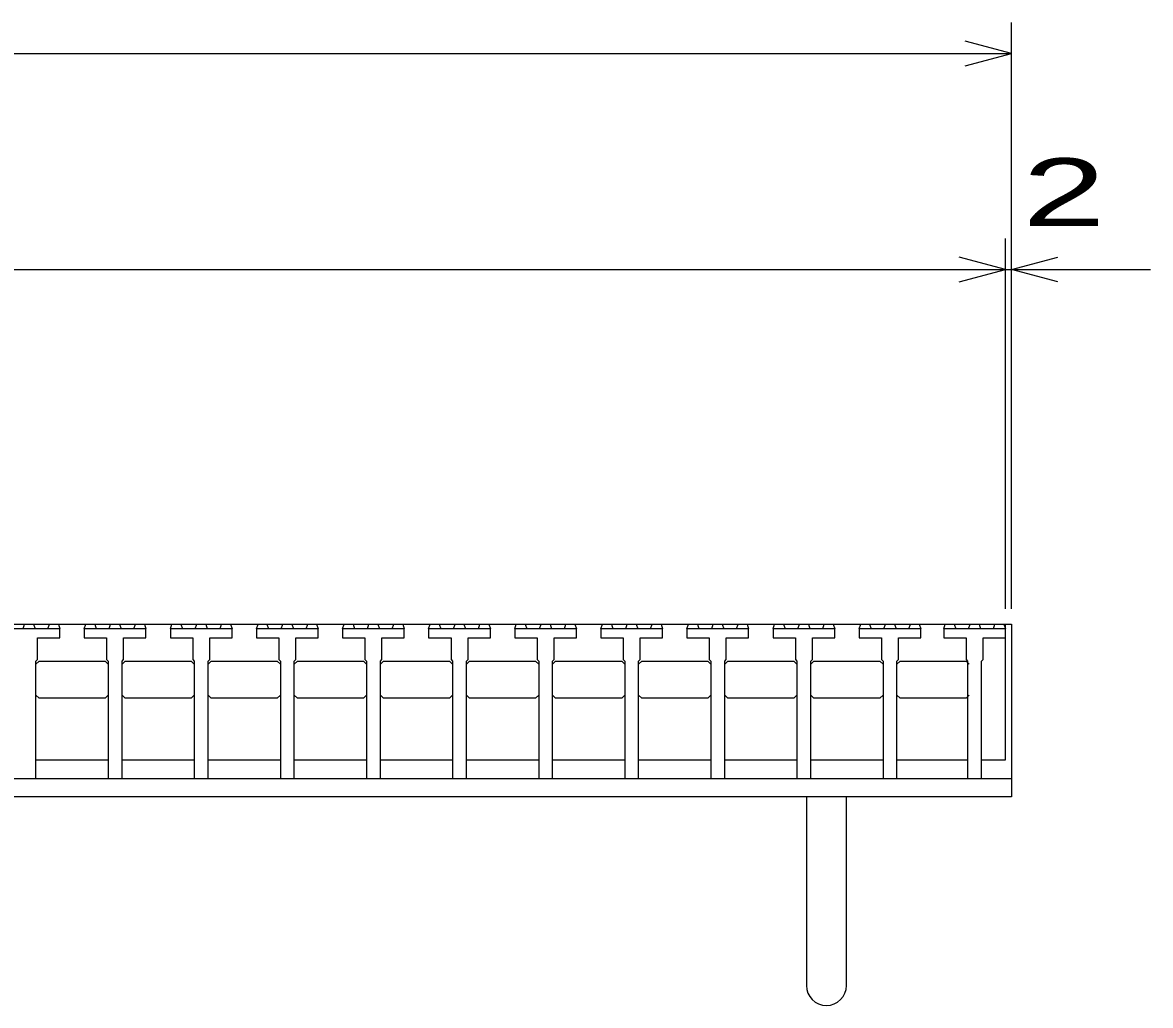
# Model space of a CAD drawing. Units: millimetres, scale not verified. Extents: x -1820 to 1736, y -1282 to 1048.
# Drawn here: x -670.5 to -305, y -690.6 to -372 of the extents above; entities that cross this region are included whole.
import ezdxf
from ezdxf.enums import TextEntityAlignment as Align

# ---------------------------------------------------------------- set-up
doc = ezdxf.new("R2010")
doc.units = ezdxf.units.MM
doc.header["$LTSCALE"] = 10
for name, color, linetype, lineweight in [('16', 3, 'Continuous', 25), ('19', 6, 'Continuous', 25), ('22', 2, 'Continuous', 25)]:
    doc.layers.add(name, color=color, linetype=linetype, lineweight=lineweight)
doc.styles.add('ベクトル', font='')
doc.styles.get('ベクトル').set_extended_font_data('ベクトル')

msp = doc.modelspace()

# ---------------------------------------------------------------- linework, layer by layer
at = {"layer": '16'}
for p, q in [((-1348, -567), (-352, -567)), ((-658.4, -568.5), (-678.4, -568.5)), ((-670.35, -568.5), (-669.85, -567)), ((-669.85, -567), (-666.95, -567)), ((-666.95, -567), (-666.45, -568.5)), ((-662.3, -568.5), (-661.8, -567)), ((-661.8, -567), (-658.9, -567)), ((-658.9, -567), (-658.4, -568.5)), ((-658.4, -571.5), (-658.4, -568.5)), ((-650.5, -568.5), (-650, -567)), ((-650.5, -568.5), (-650.5, -571.5)), ((-630.5, -568.5), (-650.5, -568.5)), ((-650, -567), (-647.1, -567)), ((-647.1, -567), (-646.6, -568.5)), ((-642.45, -568.5), (-641.95, -567)), ((-641.95, -567), (-639.05, -567)), ((-639.05, -567), (-638.55, -568.5)), ((-634.4, -568.5), (-633.9, -567)), ((-633.9, -567), (-631, -567)), ((-631, -567), (-630.5, -568.5)), ((-630.5, -571.5), (-630.5, -568.5)), ((-622.6, -568.5), (-622.1, -567)), ((-622.6, -568.5), (-622.6, -571.5)), ((-602.6, -568.5), (-622.6, -568.5)), ((-622.1, -567), (-619.2, -567)), ((-619.2, -567), (-618.7, -568.5)), ((-614.55, -568.5), (-614.05, -567)), ((-614.05, -567), (-611.15, -567)), ((-611.15, -567), (-610.65, -568.5)), ((-606.5, -568.5), (-606, -567)), ((-606, -567), (-603.1, -567)), ((-603.1, -567), (-602.6, -568.5)), ((-602.6, -571.5), (-602.6, -568.5)), ((-594.7, -568.5), (-594.2, -567)), ((-594.7, -568.5), (-594.7, -571.5)), ((-574.7, -568.5), (-594.7, -568.5)), ((-594.2, -567), (-591.3, -567)), ((-591.3, -567), (-590.8, -568.5)), ((-586.65, -568.5), (-586.15, -567)), ((-586.15, -567), (-583.25, -567)), ((-583.25, -567), (-582.75, -568.5)), ((-578.6, -568.5), (-578.1, -567)), ((-578.1, -567), (-575.2, -567)), ((-575.2, -567), (-574.7, -568.5)), ((-574.7, -571.5), (-574.7, -568.5)), ((-566.8, -568.5), (-566.3, -567)), ((-566.8, -568.5), (-566.8, -571.5)), ((-546.8, -568.5), (-566.8, -568.5)), ((-566.3, -567), (-563.4, -567)), ((-563.4, -567), (-562.9, -568.5)), ((-558.75, -568.5), (-558.25, -567)), ((-558.25, -567), (-555.35, -567)), ((-555.35, -567), (-554.85, -568.5)), ((-550.7, -568.5), (-550.2, -567)), ((-550.2, -567), (-547.3, -567)), ((-547.3, -567), (-546.8, -568.5)), ((-546.8, -571.5), (-546.8, -568.5)), ((-538.9, -568.5), (-538.4, -567)), ((-538.9, -568.5), (-538.9, -571.5)), ((-518.9, -568.5), (-538.9, -568.5)), ((-538.4, -567), (-535.5, -567)), ((-535.5, -567), (-535, -568.5)), ((-530.85, -568.5), (-530.35, -567)), ((-530.35, -567), (-527.45, -567)), ((-527.45, -567), (-526.95, -568.5)), ((-522.8, -568.5), (-522.3, -567)), ((-522.3, -567), (-519.4, -567)), ((-519.4, -567), (-518.9, -568.5)), ((-518.9, -571.5), (-518.9, -568.5)), ((-511, -568.5), (-510.5, -567)), ((-511, -568.5), (-511, -571.5)), ((-491, -568.5), (-511, -568.5)), ((-510.5, -567), (-507.6, -567)), ((-507.6, -567), (-507.1, -568.5)), ((-502.95, -568.5), (-502.45, -567)), ((-502.45, -567), (-499.55, -567)), ((-499.55, -567), (-499.05, -568.5)), ((-494.9, -568.5), (-494.4, -567)), ((-494.4, -567), (-491.5, -567)), ((-491.5, -567), (-491, -568.5)), ((-491, -571.5), (-491, -568.5)), ((-483.1, -568.5), (-482.6, -567)), ((-483.1, -568.5), (-483.1, -571.5)), ((-463.1, -568.5), (-483.1, -568.5)), ((-482.6, -567), (-479.7, -567)), ((-479.7, -567), (-479.2, -568.5)), ((-475.05, -568.5), (-474.55, -567)), ((-474.55, -567), (-471.65, -567)), ((-471.65, -567), (-471.15, -568.5)), ((-467, -568.5), (-466.5, -567)), ((-466.5, -567), (-463.6, -567)), ((-463.6, -567), (-463.1, -568.5)), ((-463.1, -571.5), (-463.1, -568.5)), ((-455.2, -568.5), (-454.7, -567)), ((-455.2, -568.5), (-455.2, -571.5)), ((-435.2, -568.5), (-455.2, -568.5)), ((-454.7, -567), (-451.8, -567)), ((-451.8, -567), (-451.3, -568.5)), ((-447.15, -568.5), (-446.65, -567)), ((-446.65, -567), (-443.75, -567)), ((-443.75, -567), (-443.25, -568.5)), ((-439.1, -568.5), (-438.6, -567)), ((-438.6, -567), (-435.7, -567)), ((-435.7, -567), (-435.2, -568.5)), ((-435.2, -571.5), (-435.2, -568.5)), ((-427.3, -568.5), (-426.8, -567)), ((-427.3, -568.5), (-427.3, -571.5)), ((-407.3, -568.5), (-427.3, -568.5)), ((-426.8, -567), (-423.9, -567)), ((-423.9, -567), (-423.4, -568.5)), ((-419.25, -568.5), (-418.75, -567)), ((-418.75, -567), (-415.85, -567)), ((-415.85, -567), (-415.35, -568.5)), ((-411.2, -568.5), (-410.7, -567)), ((-410.7, -567), (-407.8, -567)), ((-407.8, -567), (-407.3, -568.5)), ((-407.3, -571.5), (-407.3, -568.5)), ((-399.4, -568.5), (-398.9, -567)), ((-399.4, -568.5), (-399.4, -571.5)), ((-379.4, -568.5), (-399.4, -568.5)), ((-398.9, -567), (-396, -567)), ((-396, -567), (-395.5, -568.5)), ((-391.35, -568.5), (-390.85, -567)), ((-390.85, -567), (-387.95, -567)), ((-387.95, -567), (-387.45, -568.5)), ((-383.3, -568.5), (-382.8, -567)), ((-382.8, -567), (-379.9, -567)), ((-379.9, -567), (-379.4, -568.5)), ((-379.4, -571.5), (-379.4, -568.5)), ((-372, -568.5), (-371.5, -567)), ((-372, -568.5), (-372, -571.5)), ((-352, -568.5), (-372, -568.5)), ((-371.5, -567), (-368.6, -567)), ((-368.6, -567), (-368.1, -568.5)), ((-363.95, -568.5), (-363.45, -567)), ((-363.45, -567), (-360.55, -567)), ((-360.55, -567), (-360.05, -568.5)), ((-355.9, -568.5), (-355.4, -567)), ((-355.4, -567), (-352.5, -567)), ((-352.5, -567), (-352, -568.5)), ((-352, -611), (-352, -567)), ((-352, -571.5), (-352, -568.5)), ((-665.65, -578.5), (-665.65, -571.5)), ((-665.65, -571.5), (-658.4, -571.5)), ((-650.5, -571.5), (-643.25, -571.5)), ((-643.25, -571.5), (-643.25, -578.5)), ((-637.75, -578.5), (-637.75, -571.5)), ((-637.75, -571.5), (-630.5, -571.5)), ((-622.6, -571.5), (-615.35, -571.5)), ((-615.35, -571.5), (-615.35, -578.5)), ((-609.85, -578.5), (-609.85, -571.5)), ((-609.85, -571.5), (-602.6, -571.5)), ((-594.7, -571.5), (-587.45, -571.5)), ((-587.45, -571.5), (-587.45, -578.5)), ((-581.95, -578.5), (-581.95, -571.5)), ((-581.95, -571.5), (-574.7, -571.5)), ((-566.8, -571.5), (-559.55, -571.5)), ((-559.55, -571.5), (-559.55, -578.5)), ((-554.05, -578.5), (-554.05, -571.5)), ((-554.05, -571.5), (-546.8, -571.5)), ((-538.9, -571.5), (-531.65, -571.5)), ((-531.65, -571.5), (-531.65, -578.5)), ((-526.15, -578.5), (-526.15, -571.5)), ((-526.15, -571.5), (-518.9, -571.5)), ((-511, -571.5), (-503.75, -571.5)), ((-503.75, -571.5), (-503.75, -578.5)), ((-498.25, -578.5), (-498.25, -571.5)), ((-498.25, -571.5), (-491, -571.5)), ((-483.1, -571.5), (-475.85, -571.5)), ((-475.85, -571.5), (-475.85, -578.5)), ((-470.35, -578.5), (-470.35, -571.5)), ((-470.35, -571.5), (-463.1, -571.5)), ((-455.2, -571.5), (-447.95, -571.5)), ((-447.95, -571.5), (-447.95, -578.5)), ((-442.45, -578.5), (-442.45, -571.5)), ((-442.45, -571.5), (-435.2, -571.5)), ((-427.3, -571.5), (-420.05, -571.5)), ((-420.05, -571.5), (-420.05, -578.5)), ((-414.55, -578.5), (-414.55, -571.5)), ((-414.55, -571.5), (-407.3, -571.5)), ((-399.4, -571.5), (-392.15, -571.5)), ((-392.15, -571.5), (-392.15, -578.5)), ((-386.65, -578.5), (-386.65, -571.5)), ((-386.65, -571.5), (-379.4, -571.5)), ((-372, -571.5), (-364.75, -571.5)), ((-364.75, -571.5), (-364.75, -578.5)), ((-359.25, -578.5), (-359.25, -571.5)), ((-359.25, -571.5), (-352, -571.5)), ((-666.15, -579), (-665.65, -578.5)), ((-666.15, -617), (-666.15, -579)), ((-666.15, -580), (-665.15, -579)), ((-665.15, -579), (-643.75, -579)), ((-643.75, -579), (-642.75, -580)), ((-643.25, -578.5), (-642.75, -579)), ((-642.75, -579), (-642.75, -617)), ((-638.25, -579), (-637.75, -578.5)), ((-638.25, -617), (-638.25, -579)), ((-638.25, -580), (-637.25, -579)), ((-637.25, -579), (-615.85, -579)), ((-615.85, -579), (-614.85, -580)), ((-615.35, -578.5), (-614.85, -579)), ((-614.85, -579), (-614.85, -617)), ((-610.35, -579), (-609.85, -578.5)), ((-610.35, -617), (-610.35, -579)), ((-610.35, -580), (-609.35, -579)), ((-609.35, -579), (-587.95, -579)), ((-587.95, -579), (-586.95, -580)), ((-587.45, -578.5), (-586.95, -579)), ((-586.95, -579), (-586.95, -617)), ((-582.45, -579), (-581.95, -578.5)), ((-582.45, -617), (-582.45, -579)), ((-582.45, -580), (-581.45, -579)), ((-581.45, -579), (-560.05, -579)), ((-560.05, -579), (-559.05, -580)), ((-559.55, -578.5), (-559.05, -579)), ((-559.05, -579), (-559.05, -617)), ((-554.55, -579), (-554.05, -578.5)), ((-554.55, -617), (-554.55, -579)), ((-554.55, -580), (-553.55, -579)), ((-553.55, -579), (-532.15, -579)), ((-532.15, -579), (-531.15, -580)), ((-531.65, -578.5), (-531.15, -579)), ((-531.15, -579), (-531.15, -617)), ((-526.65, -579), (-526.15, -578.5)), ((-526.65, -617), (-526.65, -579)), ((-526.65, -580), (-525.65, -579)), ((-525.65, -579), (-504.25, -579)), ((-504.25, -579), (-503.25, -580)), ((-503.75, -578.5), (-503.25, -579)), ((-503.25, -579), (-503.25, -617)), ((-498.75, -579), (-498.25, -578.5)), ((-498.75, -617), (-498.75, -579)), ((-498.75, -580), (-497.75, -579)), ((-497.75, -579), (-476.35, -579)), ((-476.35, -579), (-475.35, -580)), ((-475.85, -578.5), (-475.35, -579)), ((-475.35, -579), (-475.35, -617)), ((-470.85, -579), (-470.35, -578.5)), ((-470.85, -617), (-470.85, -579)), ((-470.85, -580), (-469.85, -579)), ((-469.85, -579), (-448.45, -579)), ((-448.45, -579), (-447.45, -580)), ((-447.95, -578.5), (-447.45, -579)), ((-447.45, -579), (-447.45, -617)), ((-442.95, -579), (-442.45, -578.5)), ((-442.95, -617), (-442.95, -579)), ((-442.95, -580), (-441.95, -579)), ((-441.95, -579), (-420.55, -579)), ((-420.55, -579), (-419.55, -580)), ((-420.05, -578.5), (-419.55, -579)), ((-419.55, -579), (-419.55, -617)), ((-415.05, -579), (-414.55, -578.5)), ((-415.05, -617), (-415.05, -579)), ((-415.05, -580), (-414.05, -579)), ((-414.05, -579), (-392.65, -579)), ((-392.65, -579), (-391.65, -580)), ((-392.15, -578.5), (-391.65, -579)), ((-391.65, -579), (-391.65, -617)), ((-387.15, -579), (-386.65, -578.5)), ((-387.15, -617), (-387.15, -579)), ((-387.15, -580), (-386.15, -579)), ((-386.15, -579), (-364.75, -579)), ((-364.75, -578.5), (-364.25, -579)), ((-364.75, -579), (-363.75, -580)), ((-364.25, -579), (-364.25, -617)), ((-359.75, -579), (-359.25, -578.5)), ((-359.75, -617), (-359.75, -579)), ((-665.15, -591), (-666.15, -590)), ((-643.75, -591), (-665.15, -591)), ((-642.75, -590), (-643.75, -591)), ((-637.25, -591), (-638.25, -590)), ((-615.85, -591), (-637.25, -591)), ((-614.85, -590), (-615.85, -591)), ((-609.35, -591), (-610.35, -590)), ((-587.95, -591), (-609.35, -591)), ((-586.95, -590), (-587.95, -591)), ((-581.45, -591), (-582.45, -590)), ((-560.05, -591), (-581.45, -591)), ((-559.05, -590), (-560.05, -591)), ((-553.55, -591), (-554.55, -590)), ((-532.15, -591), (-553.55, -591)), ((-531.15, -590), (-532.15, -591)), ((-525.65, -591), (-526.65, -590)), ((-504.25, -591), (-525.65, -591)), ((-503.25, -590), (-504.25, -591)), ((-497.75, -591), (-498.75, -590)), ((-476.35, -591), (-497.75, -591)), ((-475.35, -590), (-476.35, -591)), ((-469.85, -591), (-470.85, -590)), ((-448.45, -591), (-469.85, -591)), ((-447.45, -590), (-448.45, -591)), ((-441.95, -591), (-442.95, -590)), ((-420.55, -591), (-441.95, -591)), ((-419.55, -590), (-420.55, -591)), ((-414.05, -591), (-415.05, -590)), ((-392.65, -591), (-414.05, -591)), ((-391.65, -590), (-392.65, -591)), ((-386.15, -591), (-387.15, -590)), ((-364.75, -591), (-386.15, -591)), ((-363.75, -590), (-364.75, -591)), ((-666.15, -611), (-642.75, -611)), ((-638.25, -611), (-614.85, -611)), ((-610.35, -611), (-586.95, -611)), ((-582.45, -611), (-559.05, -611)), ((-554.55, -611), (-531.15, -611)), ((-526.65, -611), (-503.25, -611)), ((-498.75, -611), (-475.35, -611)), ((-470.85, -611), (-447.45, -611)), ((-442.95, -611), (-419.55, -611)), ((-415.05, -611), (-391.65, -611)), ((-387.15, -611), (-364.25, -611)), ((-359.75, -611), (-352, -611)), ((-670.65, -617), (-666.15, -617)), ((-642.75, -617), (-638.25, -617)), ((-614.85, -617), (-610.35, -617)), ((-586.95, -617), (-582.45, -617)), ((-559.05, -617), (-554.55, -617)), ((-531.15, -617), (-526.65, -617)), ((-503.25, -617), (-498.75, -617)), ((-475.35, -617), (-470.85, -617)), ((-447.45, -617), (-442.95, -617)), ((-419.55, -617), (-415.05, -617)), ((-391.65, -617), (-387.15, -617)), ((-364.25, -617), (-359.75, -617))]:
    msp.add_line(p, q, dxfattribs=at)
at = {"layer": '19'}
for p, q in [((-352, -567), (-350, -567)), ((-350, -567), (-350, -617)), ((-1350, -617), (-350, -617)), ((-350, -617), (-350, -623)), ((-350, -623), (-1350, -623)), ((-416.5, -623), (-416.5, -684.11)), ((-403.5, -684.11), (-403.5, -623))]:
    msp.add_line(p, q, dxfattribs=at)
msp.add_arc((-410, -684.11), 6.5, 180, 0, dxfattribs=at)
at = {"layer": '22', "color": 4}
for p, q in [((-350, -562), (-350, -372)), ((-350, -382), (-365, -378)), ((-1350, -382), (-350, -382)), ((-365, -386), (-350, -382)), ((-352, -562), (-352, -442)), ((-350, -562), (-350, -442)), ((-352, -452), (-367, -448)), ((-350, -452), (-335, -448)), ((-1348, -452), (-352, -452)), ((-367, -456), (-352, -452)), ((-352, -452), (-350, -452)), ((-335, -456), (-350, -452)), ((-350, -452), (-305, -452))]:
    msp.add_line(p, q, dxfattribs=at)

# ---------------------------------------------------------------- texts
at = {"layer": '22', "style": 'ベクトル', "width": 1.65}
msp.add_text(' 2 ', height=21.99, dxfattribs=at).set_placement((-360, -427), align=Align.MIDDLE_LEFT)

doc.saveas('drawing.dxf')
